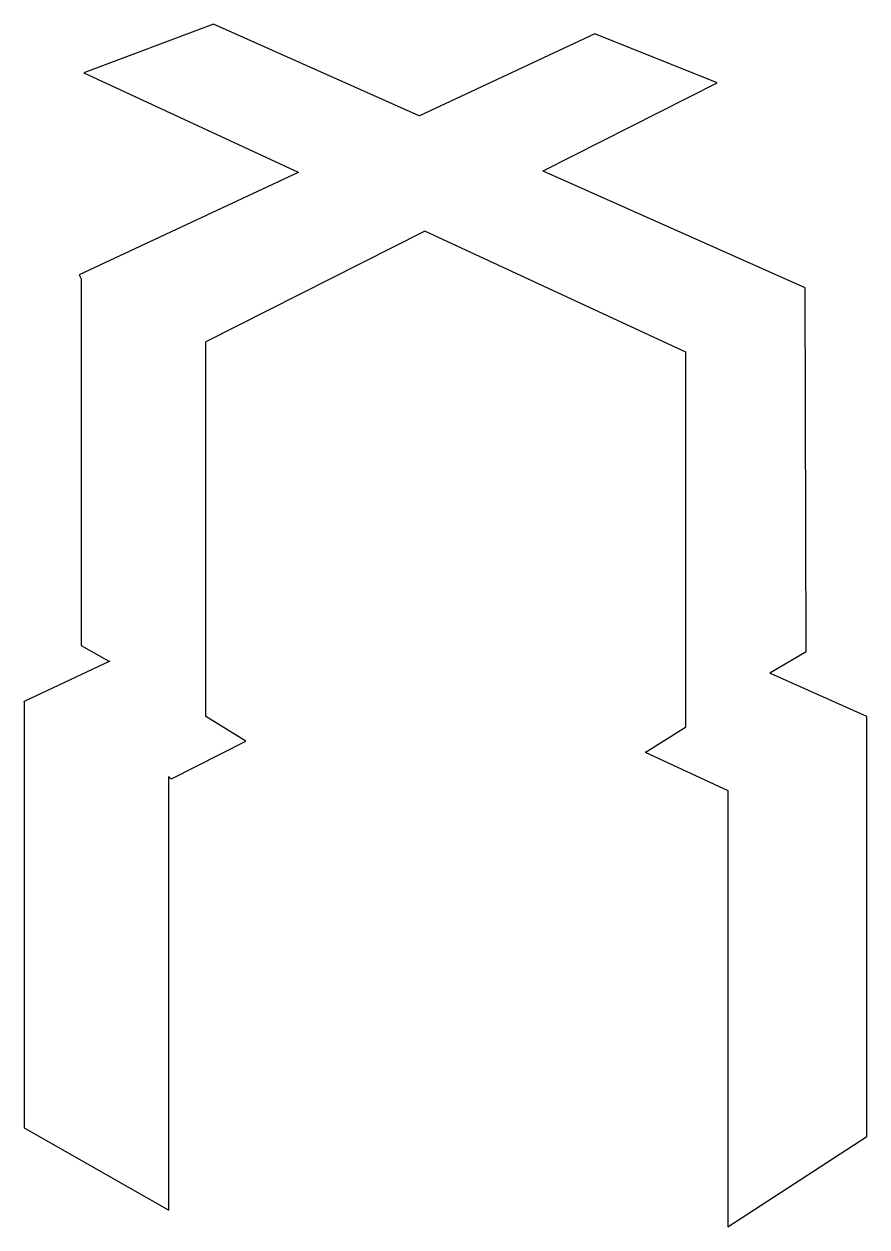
# Model space of a CAD drawing. Header units: centimetres. Extents: x -5.9 to 5.9, y -8.4 to 8.4.
import ezdxf

# ---------------------------------------------------------------- set-up
doc = ezdxf.new("R2010")
doc.units = ezdxf.units.CM
doc.header["$MEASUREMENT"] = 0
doc.layers.add('Camada 1', color=7, linetype='Continuous')

msp = doc.modelspace()

# ---------------------------------------------------------------- linework, layer by layer
at = {"layer": 'Camada 1'}
msp.add_open_spline([(-2.79564, -1.62228), (-2.79564, -1.62228), (-3.83633, -2.15004), (-3.83633, -2.15004), (-3.83633, -2.15004), (-3.83633, -2.15004), (-3.86569, -2.13279), (-3.86569, -2.13279), (-3.86569, -2.13279), (-3.86569, -2.13279), (-3.87347, -2.11782), (-3.87347, -2.11782), (-3.87347, -2.11782), (-3.87347, -2.11782), (-3.87347, -8.19506), (-3.87347, -8.19506), (-3.87347, -8.19506), (-3.87347, -8.19506), (-5.90005, -7.04073), (-5.90005, -7.04073), (-5.90005, -7.04073), (-5.90005, -7.04073), (-5.90005, -1.05853), (-5.90005, -1.05853), (-5.90005, -1.05853), (-5.90005, -1.05853), (-5.90206, -1.06364), (-5.90206, -1.06364), (-5.90206, -1.06364), (-5.90206, -1.06364), (-4.70043, -0.50177), (-4.70043, -0.50177), (-4.70043, -0.50177), (-4.70043, -0.50177), (-4.71334, -0.50034), (-4.71334, -0.50034), (-4.71334, -0.50034), (-4.71334, -0.50034), (-5.10167, -0.27915), (-5.10167, -0.27915), (-5.10167, -0.27915), (-5.10167, -0.27915), (-5.10167, 4.85983), (-5.10167, 4.85983), (-5.10167, 4.85983), (-5.10167, 4.85983), (-5.13223, 4.91417), (-5.13223, 4.91417), (-5.13223, 4.91417), (-5.13223, 4.91417), (-2.06306, 6.34919), (-2.06306, 6.34919), (-2.06306, 6.34919), (-2.06306, 6.34919), (-2.06198, 6.35139), (-2.06198, 6.35139), (-2.06198, 6.35139), (-2.06198, 6.35139), (-5.0642, 7.74384), (-5.0642, 7.74384), (-5.0642, 7.74384), (-5.0642, 7.74384), (-3.24887, 8.42853), (-3.24887, 8.42853), (-3.24887, 8.42853), (-3.24887, 8.42853), (-0.36647, 7.1422), (-0.36647, 7.1422), (-0.36647, 7.1422), (-0.36647, 7.1422), (-0.36642, 7.14244), (-0.36642, 7.14244), (-0.36642, 7.14244), (-0.36642, 7.14244), (2.09214, 8.29195), (2.09214, 8.29195), (2.09214, 8.29195), (2.09214, 8.29195), (3.80426, 7.6067), (3.80426, 7.6067), (3.80426, 7.6067), (3.80426, 7.6067), (1.36877, 6.37158), (1.36877, 6.37158), (1.36877, 6.37158), (1.36877, 6.37158), (1.36739, 6.36843), (1.36739, 6.36843), (1.36739, 6.36843), (1.36739, 6.36843), (5.03708, 4.73079), (5.03708, 4.73079), (5.03708, 4.73079), (5.03708, 4.73079), (5.03888, 4.73079), (5.03888, 4.73079), (5.03888, 4.73079), (5.03888, 4.73079), (5.05045, -0.36519), (5.05045, -0.36519), (5.05045, -0.36519), (5.05045, -0.36519), (4.54385, -0.6615), (4.54385, -0.6615), (4.54385, -0.6615), (4.54385, -0.6615), (4.55179, -0.67441), (4.55179, -0.67441), (4.55179, -0.67441), (4.55179, -0.67441), (5.90005, -1.27615), (5.90005, -1.27615), (5.90005, -1.27615), (5.90005, -1.27615), (5.90206, -1.27615), (5.90206, -1.27615), (5.90206, -1.27615), (5.90206, -1.27615), (5.90206, -7.15964), (5.90206, -7.15964), (5.90206, -7.15964), (5.90206, -7.15964), (3.95502, -8.42853), (3.95502, -8.42853), (3.95502, -8.42853), (3.95502, -8.42853), (3.95502, -2.31356), (3.95502, -2.31356), (3.95502, -2.31356), (3.95502, -2.31356), (2.79696, -1.77645), (2.79696, -1.77645), (2.79696, -1.77645), (2.79696, -1.77645), (2.81032, -1.77629), (2.81032, -1.77629), (2.81032, -1.77629), (2.81032, -1.77629), (3.36084, -1.43165), (3.36084, -1.43165), (3.36084, -1.43165), (3.36084, -1.43165), (3.36084, 3.83631), (3.36084, 3.83631), (3.36084, 3.83631), (3.36084, 3.83631), (-0.29385, 5.53134), (-0.29385, 5.53134), (-0.29385, 5.53134), (-0.29385, 5.53134), (-0.29594, 5.52734), (-0.29594, 5.52734), (-0.29594, 5.52734), (-0.29594, 5.52734), (-3.35174, 3.97763), (-3.35174, 3.97763), (-3.35174, 3.97763), (-3.35174, 3.97763), (-3.35558, 3.96307), (-3.35558, 3.96307), (-3.35558, 3.96307), (-3.35558, 3.96307), (-3.35558, -1.2738), (-3.35558, -1.2738), (-3.35558, -1.2738), (-3.35558, -1.2738), (-2.79556, -1.62239), (-2.79556, -1.62239), (-2.79556, -1.62239), (-2.79556, -1.62239), (-2.79564, -1.62228), (-2.79564, -1.62228)], degree=3, knots=[0, 0, 0, 0, 0.02272727, 0.02272727, 0.02272727, 0.02272727, 0.04545455, 0.04545455, 0.04545455, 0.04545455, 0.06818182, 0.06818182, 0.06818182, 0.06818182, 0.09090909, 0.09090909, 0.09090909, 0.09090909, 0.11363636, 0.11363636, 0.11363636, 0.11363636, 0.13636364, 0.13636364, 0.13636364, 0.13636364, 0.15909091, 0.15909091, 0.15909091, 0.15909091, 0.18181818, 0.18181818, 0.18181818, 0.18181818, 0.20454545, 0.20454545, 0.20454545, 0.20454545, 0.22727273, 0.22727273, 0.22727273, 0.22727273, 0.25, 0.25, 0.25, 0.25, 0.27272727, 0.27272727, 0.27272727, 0.27272727, 0.29545455, 0.29545455, 0.29545455, 0.29545455, 0.31818182, 0.31818182, 0.31818182, 0.31818182, 0.34090909, 0.34090909, 0.34090909, 0.34090909, 0.36363636, 0.36363636, 0.36363636, 0.36363636, 0.38636364, 0.38636364, 0.38636364, 0.38636364, 0.40909091, 0.40909091, 0.40909091, 0.40909091, 0.43181818, 0.43181818, 0.43181818, 0.43181818, 0.45454545, 0.45454545, 0.45454545, 0.45454545, 0.47727273, 0.47727273, 0.47727273, 0.47727273, 0.5, 0.5, 0.5, 0.5, 0.52272727, 0.52272727, 0.52272727, 0.52272727, 0.54545455, 0.54545455, 0.54545455, 0.54545455, 0.56818182, 0.56818182, 0.56818182, 0.56818182, 0.59090909, 0.59090909, 0.59090909, 0.59090909, 0.61363636, 0.61363636, 0.61363636, 0.61363636, 0.63636364, 0.63636364, 0.63636364, 0.63636364, 0.65909091, 0.65909091, 0.65909091, 0.65909091, 0.68181818, 0.68181818, 0.68181818, 0.68181818, 0.70454545, 0.70454545, 0.70454545, 0.70454545, 0.72727273, 0.72727273, 0.72727273, 0.72727273, 0.75, 0.75, 0.75, 0.75, 0.77272727, 0.77272727, 0.77272727, 0.77272727, 0.79545455, 0.79545455, 0.79545455, 0.79545455, 0.81818182, 0.81818182, 0.81818182, 0.81818182, 0.84090909, 0.84090909, 0.84090909, 0.84090909, 0.86363636, 0.86363636, 0.86363636, 0.86363636, 0.88636364, 0.88636364, 0.88636364, 0.88636364, 0.90909091, 0.90909091, 0.90909091, 0.90909091, 0.93181818, 0.93181818, 0.93181818, 0.93181818, 0.95454545, 0.95454545, 0.95454545, 0.95454545, 1, 1, 1, 1], dxfattribs=at)

doc.saveas('drawing.dxf')
